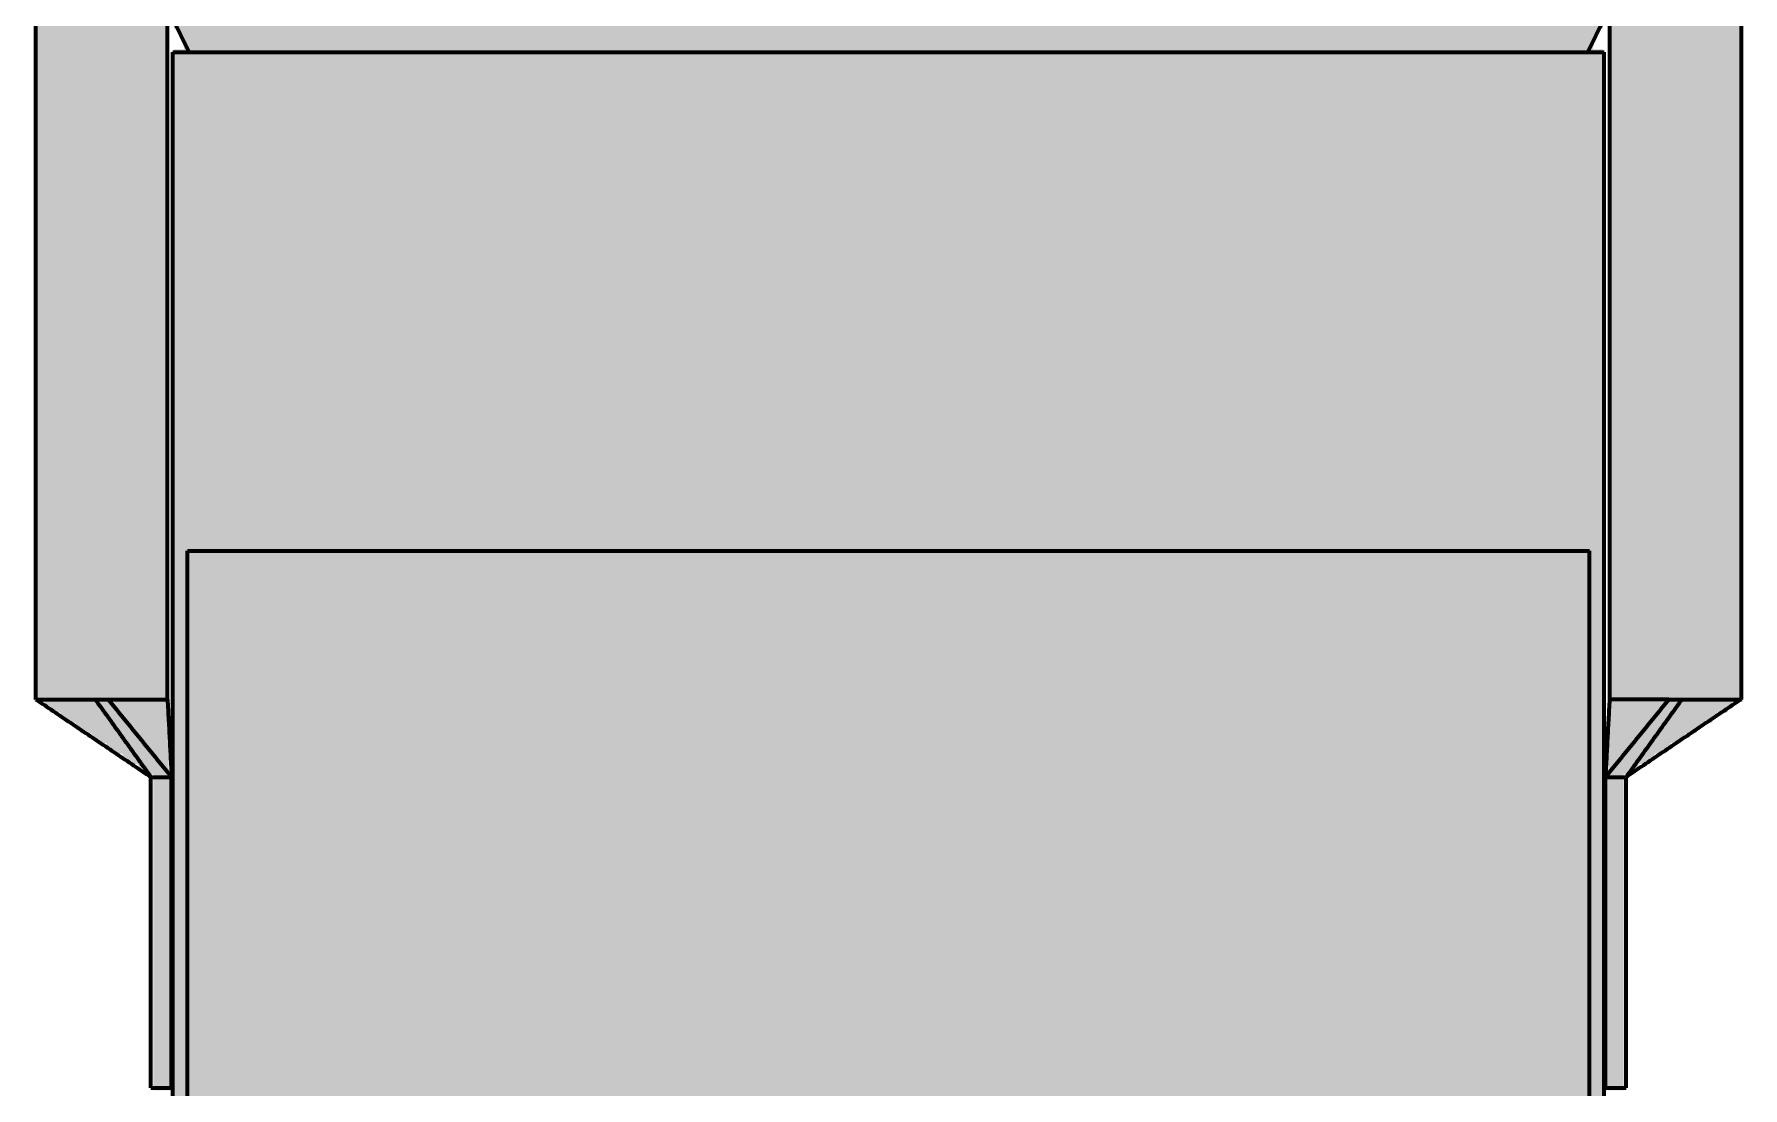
# Model space of a CAD drawing. Header units: millimetres. Extents: x 0 to 420, y 0 to 297.
# Drawn here: x 76.5 to 109.5, y 192.8 to 213.14 of the extents above; entities that cross this region are included whole.
import ezdxf

# ---------------------------------------------------------------- set-up
doc = ezdxf.new("R2010")
doc.units = ezdxf.units.MM
doc.layers.add('01-VISIBLE', color=7, linetype='CONTINUOUS', lineweight=70)
doc.layers.add('13-GRAFICA', color=30, linetype='CONTINUOUS', lineweight=18)

msp = doc.modelspace()

# ---------------------------------------------------------------- hatches: boundary and pattern name
at = {"layer": '13-GRAFICA', "true_color": 0xb21820}
h = msp.add_hatch(color=7, dxfattribs=at)
h.dxf.hatch_style = 1
h.paths.add_polyline_path([(76.5, 200.25), (76.5, 250.95), (76.6, 250.95), (76.6, 251.75), (76.7, 251.75), (76.8, 253.15), (76.9, 253.15), (76.9, 253.35), (77, 253.35), (77, 253.65), (77.1, 253.65), (77.1, 253.85), (77.2, 253.85), (77.2, 254.15), (77.3, 254.15), (77.3, 254.35), (77.4, 254.35), (77.4, 254.65), (77.5, 254.65), (77.5, 254.85), (77.6, 254.85), (77.6, 255.15), (77.7, 255.15), (77.8, 255.45), (78.1, 255.65), (78.1, 255.85), (78.2, 255.85), (78.3, 256.15), (78.6, 256.35), (78.6, 256.55), (78.9, 256.75), (78.9, 256.95), (79, 256.95), (79.5, 257.55), (79.7, 257.55), (80.2, 258.15), (80.4, 258.15), (80.8, 258.65), (81, 258.65), (81.1, 258.85), (81.3, 258.85), (81.3, 258.95), (81.5, 258.95), (81.5, 259.05), (81.7, 259.05), (81.7, 259.15), (82.3, 259.35), (82.4, 259.55), (82.6, 259.55), (82.6, 259.65), (82.8, 259.65), (82.8, 259.75), (83, 259.75), (83, 259.85), (83.7, 259.95), (83.7, 260.05), (84, 260.05), (84, 260.15), (84.3, 260.15), (84.3, 260.25), (84.6, 260.25), (84.6, 260.35), (85, 260.35), (85, 260.45), (85.3, 260.45), (85.3, 260.55), (86.3, 260.55), (86.3, 260.65), (87.3, 260.65), (87.3, 260.75), (98.7, 260.75), (98.7, 260.65), (100.7, 260.55), (100.7, 260.45), (101, 260.45), (101, 260.35), (101.4, 260.35), (101.4, 260.25), (101.7, 260.25), (101.7, 260.15), (102, 260.15), (102, 260.05), (102.3, 260.05), (102.3, 259.95), (103, 259.85), (103, 259.75), (103.6, 259.55), (103.7, 259.35), (103.9, 259.35), (103.9, 259.25), (104.1, 259.25), (104.1, 259.15), (104.3, 259.15), (104.3, 259.05), (104.9, 258.85), (105, 258.65), (105.2, 258.65), (105.6, 258.15), (105.8, 258.15), (106.3, 257.55), (106.5, 257.55), (106.5, 257.45), (107.1, 256.95), (107.1, 256.75), (107.4, 256.55), (107.4, 256.35), (107.7, 256.15), (107.7, 255.95), (107.9, 255.85), (107.9, 255.65), (108, 255.65), (108, 255.55), (108.2, 255.45), (108.2, 255.25), (108.4, 255.15), (108.4, 254.85), (108.5, 254.85), (108.5, 254.65), (108.6, 254.65), (108.6, 254.35), (108.7, 254.35), (108.8, 253.85), (108.9, 253.85), (108.9, 253.65), (109, 253.65), (109, 253.35), (109.1, 253.35), (109.1, 253.15), (109.2, 253.15), (109.2, 252.45), (109.3, 252.45), (109.3, 251.75), (109.4, 251.75), (109.4, 250.95), (109.5, 250.95), (109.5, 200.25), (109.3, 200.25), (109.2, 200.05), (109, 200.05), (108.9, 199.85), (108.7, 199.85), (108.6, 199.65), (108.4, 199.65), (108.3, 199.45), (108.1, 199.45), (108, 199.25), (107.8, 199.25), (107.7, 199.05), (107.5, 199.05), (107.4, 198.85), (107.2, 198.85), (107.2, 192.75), (106.8, 192.75), (106.8, 198.85), (106.9, 198.85), (106.9, 251.35), (106.8, 251.35), (106.7, 252.55), (106.6, 252.55), (106.6, 252.85), (106.5, 252.85), (106.5, 253.05), (106.4, 253.05), (106.4, 253.35), (106.3, 253.35), (106.3, 253.55), (106.2, 253.55), (106.1, 254.05), (105.8, 254.25), (105.8, 254.45), (105.7, 254.45), (105.6, 254.75), (105.3, 254.95), (105.3, 255.15), (105.2, 255.15), (104.5, 255.95), (104.3, 255.95), (103.8, 256.55), (103.6, 256.55), (103.6, 256.65), (103.2, 256.75), (103.1, 256.95), (102.9, 256.95), (102.9, 257.05), (102.7, 257.05), (102.7, 257.15), (102.5, 257.15), (102.5, 257.25), (102.3, 257.25), (102.3, 257.35), (102.1, 257.35), (102.1, 257.45), (101.9, 257.45), (101.9, 257.55), (101.6, 257.55), (101.6, 257.65), (101.2, 257.65), (101.2, 257.75), (100.9, 257.75), (100.9, 257.85), (100.6, 257.85), (100.6, 257.95), (100.2, 257.95), (100.2, 258.05), (98.3, 258.15), (98.3, 258.25), (87.7, 258.25), (87.7, 258.15), (85.8, 258.05), (85.8, 257.95), (85.4, 257.95), (85.4, 257.85), (85.1, 257.85), (85.1, 257.75), (84.8, 257.75), (84.8, 257.65), (84.1, 257.55), (84.1, 257.45), (83.9, 257.45), (83.9, 257.35), (83.7, 257.35), (83.7, 257.25), (83.5, 257.25), (83.5, 257.15), (82.9, 256.95), (82.8, 256.75), (82.2, 256.55), (81.7, 255.95), (81.5, 255.95), (81.5, 255.85), (80.7, 255.15), (80.7, 254.95), (80.4, 254.75), (80.4, 254.55), (80.2, 254.45), (80.2, 254.25), (79.9, 254.05), (79.8, 253.55), (79.7, 253.55), (79.7, 253.35), (79.6, 253.35), (79.6, 253.05), (79.5, 253.05), (79.5, 252.85), (79.4, 252.85), (79.3, 252.15), (79.2, 252.15), (79.2, 251.35), (79.1, 251.35), (79.1, 198.85), (79.2, 198.85), (79.2, 192.75), (78.8, 192.75), (78.8, 198.85), (78.6, 198.85), (78.5, 199.05), (78.3, 199.05), (78.2, 199.25), (78, 199.25), (77.9, 199.45), (77.7, 199.45), (77.6, 199.65), (77.4, 199.65), (77.3, 199.85), (77.1, 199.85), (77, 200.05), (76.8, 200.05), (76.7, 200.25)])
h = msp.add_hatch(color=7, dxfattribs=at)
h.dxf.hatch_style = 1
h.paths.add_polyline_path([(79.4, 212.85), (79.3, 213.25), (79.2, 213.25), (79.2, 213.65), (79.3, 213.65), (79.3, 213.85), (79.4, 213.85), (79.4, 214.15), (79.5, 214.15), (79.5, 214.35), (79.6, 214.35), (79.6, 214.55), (79.7, 214.55), (79.7, 214.85), (79.8, 214.85), (79.8, 215.05), (79.9, 215.05), (79.9, 215.35), (80, 215.35), (80.1, 215.75), (80.2, 215.75), (80.3, 216.05), (80.6, 216.25), (80.6, 216.45), (80.8, 216.55), (80.8, 216.75), (81.1, 216.95), (81.1, 217.15), (81.4, 217.35), (81.4, 217.55), (81.5, 217.55), (81.6, 217.75), (81.8, 217.75), (81.9, 217.95), (82.1, 217.95), (82.3, 218.25), (82.5, 218.25), (82.6, 218.45), (82.8, 218.45), (83, 218.75), (83.2, 218.75), (83.3, 218.95), (83.5, 218.95), (83.7, 219.25), (83.9, 219.25), (84, 219.45), (84.2, 219.45), (84.2, 219.55), (84.4, 219.55), (84.4, 219.65), (84.7, 219.65), (84.7, 219.75), (85, 219.75), (85, 219.85), (85.3, 219.85), (85.3, 219.95), (85.6, 219.95), (85.6, 220.05), (85.9, 220.05), (85.9, 220.15), (86.8, 220.35), (86.8, 220.45), (87, 220.45), (87, 220.55), (87.3, 220.55), (87.3, 220.65), (87.6, 220.65), (87.6, 220.75), (87.9, 220.75), (87.9, 220.85), (88.2, 220.85), (88.2, 220.95), (88.5, 220.95), (88.5, 221.05), (88.8, 221.05), (88.8, 221.15), (89.6, 221.15), (89.6, 221.25), (90.3, 221.25), (90.3, 221.35), (91, 221.35), (91, 221.45), (95, 221.45), (95, 221.35), (95.8, 221.35), (95.8, 221.25), (96.5, 221.25), (96.5, 221.15), (97.3, 221.15), (97.3, 221.05), (98.5, 220.85), (98.5, 220.75), (98.8, 220.75), (98.8, 220.65), (100, 220.45), (100, 220.35), (100.2, 220.35), (100.2, 220.25), (100.4, 220.25), (100.4, 220.15), (100.7, 220.15), (100.7, 220.05), (101.2, 219.95), (101.2, 219.85), (101.4, 219.85), (101.4, 219.75), (101.6, 219.75), (101.6, 219.65), (101.9, 219.65), (101.9, 219.55), (102.3, 219.45), (102.4, 219.25), (103, 219.05), (103.1, 218.85), (103.5, 218.75), (103.7, 218.45), (103.9, 218.45), (104.2, 218.05), (104.4, 218.05), (104.4, 217.95), (105.6, 216.85), (105.6, 216.65), (105.7, 216.65), (105.8, 216.35), (106, 216.25), (106.1, 215.85), (106.3, 215.75), (106.3, 215.45), (106.4, 215.45), (106.5, 214.95), (106.6, 214.95), (106.6, 214.65), (106.7, 214.65), (106.7, 214.05), (106.8, 214.05), (106.8, 213.25), (106.7, 213.25), (106.6, 212.85)])
h = msp.add_hatch(color=7, dxfattribs=at)
h.dxf.hatch_style = 1
h.paths.add_polyline_path([(79.2, 212.85), (79.5, 212.85), (79.5, 203.15), (79.5, 182.15), (79.5, 181.85), (79.2, 181.85)])
h = msp.add_hatch(color=7, dxfattribs=at)
h.dxf.hatch_style = 1
h.paths.add_polyline_path([(90.7, 212.85), (90.7, 203.15), (79.5, 203.15), (79.5, 212.85)])
h = msp.add_hatch(color=7, dxfattribs=at)
h.dxf.hatch_style = 1
h.paths.add_polyline_path([(95.3, 212.85), (95.3, 203.15), (90.7, 203.15), (90.7, 212.85)])
h = msp.add_hatch(color=7, dxfattribs=at)
h.dxf.hatch_style = 1
h.paths.add_polyline_path([(100, 212.85), (100, 203.15), (95.3, 203.15), (95.3, 212.85)])
h = msp.add_hatch(color=7, dxfattribs=at)
h.dxf.hatch_style = 1
h.paths.add_polyline_path([(104.4, 212.85), (104.4, 203.15), (100, 203.15), (100, 212.85)])
h = msp.add_hatch(color=7, dxfattribs=at)
h.dxf.hatch_style = 1
h.paths.add_polyline_path([(106.5, 212.85), (106.5, 203.15), (104.4, 203.15), (104.4, 212.85)])
h = msp.add_hatch(color=7, dxfattribs=at)
h.dxf.hatch_style = 1
h.paths.add_polyline_path([(106.8, 212.85), (106.8, 168.55), (106.5, 168.55), (106.5, 182.15), (106.5, 203.15), (106.5, 212.85)])
at = {"layer": '13-GRAFICA', "true_color": 0xffffff}
h = msp.add_hatch(color=7, dxfattribs=at)
h.dxf.hatch_style = 1
h.paths.add_polyline_path([(79.5, 182.15), (79.5, 203.15), (106.5, 203.15), (106.5, 182.15)])

# ---------------------------------------------------------------- linework, layer by layer
at = {"layer": '01-VISIBLE'}
for p, q in [((76.535, 200.3), (76.535, 241.212)), ((79.075, 200.3), (79.075, 241.212)), ((106.925, 241.212), (106.925, 200.3)), ((109.465, 241.212), (109.465, 200.3)), ((79.495, 212.8), (79.175, 213.44)), ((106.505, 212.8), (106.825, 213.44)), ((79.175, 181.829), (79.175, 212.8)), ((106.825, 168.52), (106.825, 212.8)), ((79.462, 182.129), (79.462, 203.171)), ((106.538, 182.129), (106.538, 203.171)), ((78.755, 198.8), (79.155, 198.8)), ((78.755, 192.8), (78.755, 198.8)), ((79.155, 192.8), (79.155, 198.8)), ((106.845, 198.8), (107.245, 198.8)), ((106.845, 192.8), (106.845, 198.8)), ((107.245, 192.8), (107.245, 198.8)), ((78.755, 192.8), (79.155, 192.8)), ((106.845, 192.8), (107.245, 192.8))]:
    msp.add_line(p, q, dxfattribs=at)
for points in [[(79.175, 212.8), (79.244, 212.8), (79.313, 212.8), (79.382, 212.8), (79.451, 212.8), (79.521, 212.8), (79.59, 212.8), (79.659, 212.8), (79.728, 212.8), (79.797, 212.8), (79.866, 212.8), (79.935, 212.8), (80.004, 212.8), (80.074, 212.8), (80.143, 212.8), (80.212, 212.8), (80.281, 212.8), (80.35, 212.8), (80.419, 212.8), (80.488, 212.8), (80.558, 212.8), (80.627, 212.8), (80.696, 212.8), (80.765, 212.8), (80.834, 212.8), (80.903, 212.8), (80.972, 212.8), (81.041, 212.8), (81.111, 212.8), (81.18, 212.8), (81.249, 212.8), (81.318, 212.8), (81.387, 212.8), (81.456, 212.8), (81.525, 212.8), (81.594, 212.8), (81.663, 212.8), (81.733, 212.8), (81.802, 212.8), (81.871, 212.8), (81.94, 212.8), (82.009, 212.8), (82.078, 212.8), (82.147, 212.8), (82.216, 212.8), (82.286, 212.8), (82.355, 212.8), (82.424, 212.8), (82.493, 212.8), (82.562, 212.8), (82.631, 212.8), (82.7, 212.8), (82.769, 212.8), (82.839, 212.8), (82.908, 212.8), (82.977, 212.8), (83.046, 212.8), (83.115, 212.8), (83.184, 212.8), (83.253, 212.8), (83.323, 212.8), (83.392, 212.8), (83.461, 212.8), (83.53, 212.8), (83.599, 212.8), (83.668, 212.8), (83.737, 212.8), (83.806, 212.8), (83.876, 212.8), (83.945, 212.8), (84.014, 212.8), (84.083, 212.8), (84.152, 212.8), (84.221, 212.8), (84.29, 212.8), (84.359, 212.8), (84.428, 212.8), (84.498, 212.8), (84.567, 212.8), (84.636, 212.8), (84.705, 212.8), (84.774, 212.8), (84.843, 212.8), (84.912, 212.8), (84.981, 212.8), (85.051, 212.8), (85.12, 212.8), (85.189, 212.8), (85.258, 212.8), (85.327, 212.8), (85.396, 212.8), (85.465, 212.8), (85.535, 212.8), (85.604, 212.8), (85.673, 212.8), (85.742, 212.8), (85.811, 212.8), (85.88, 212.8), (85.949, 212.8), (86.018, 212.8), (86.087, 212.8), (86.157, 212.8), (86.226, 212.8), (86.295, 212.8), (86.364, 212.8), (86.433, 212.8), (86.502, 212.8), (86.571, 212.8), (86.641, 212.8), (86.71, 212.8), (86.779, 212.8), (86.848, 212.8), (86.917, 212.8), (86.986, 212.8), (87.055, 212.8), (87.124, 212.8), (87.194, 212.8), (87.263, 212.8), (87.332, 212.8), (87.401, 212.8), (87.47, 212.8), (87.539, 212.8), (87.608, 212.8), (87.677, 212.8), (87.746, 212.8), (87.816, 212.8), (87.885, 212.8), (87.954, 212.8), (88.023, 212.8), (88.092, 212.8), (88.161, 212.8), (88.23, 212.8), (88.3, 212.8), (88.369, 212.8), (88.438, 212.8), (88.507, 212.8), (88.576, 212.8), (88.645, 212.8), (88.714, 212.8), (88.783, 212.8), (88.852, 212.8), (88.922, 212.8), (88.991, 212.8), (89.06, 212.8), (89.129, 212.8), (89.198, 212.8), (89.267, 212.8), (89.336, 212.8), (89.406, 212.8), (89.475, 212.8), (89.544, 212.8), (89.613, 212.8), (89.682, 212.8), (89.751, 212.8), (89.82, 212.8), (89.889, 212.8), (89.959, 212.8), (90.028, 212.8), (90.097, 212.8), (90.166, 212.8), (90.235, 212.8), (90.304, 212.8), (90.373, 212.8), (90.442, 212.8), (90.511, 212.8), (90.581, 212.8), (90.65, 212.8), (90.719, 212.8), (90.788, 212.8), (90.857, 212.8), (90.926, 212.8), (90.995, 212.8), (91.064, 212.8), (91.134, 212.8), (91.203, 212.8), (91.272, 212.8), (91.341, 212.8), (91.41, 212.8), (91.479, 212.8), (91.548, 212.8), (91.617, 212.8), (91.687, 212.8), (91.756, 212.8), (91.825, 212.8), (91.894, 212.8), (91.963, 212.8), (92.032, 212.8), (92.101, 212.8), (92.171, 212.8), (92.24, 212.8), (92.309, 212.8), (92.378, 212.8), (92.447, 212.8), (92.516, 212.8), (92.585, 212.8), (92.654, 212.8), (92.724, 212.8), (92.793, 212.8), (92.862, 212.8), (92.931, 212.8), (93, 212.8), (93.069, 212.8), (93.138, 212.8), (93.207, 212.8), (93.276, 212.8), (93.346, 212.8), (93.415, 212.8), (93.484, 212.8), (93.553, 212.8), (93.622, 212.8), (93.691, 212.8), (93.76, 212.8), (93.829, 212.8), (93.899, 212.8), (93.968, 212.8), (94.037, 212.8), (94.106, 212.8), (94.175, 212.8), (94.244, 212.8), (94.313, 212.8), (94.382, 212.8), (94.452, 212.8), (94.521, 212.8), (94.59, 212.8), (94.659, 212.8), (94.728, 212.8), (94.797, 212.8), (94.866, 212.8), (94.935, 212.8), (95.005, 212.8), (95.074, 212.8), (95.143, 212.8), (95.212, 212.8), (95.281, 212.8), (95.35, 212.8), (95.419, 212.8), (95.489, 212.8), (95.558, 212.8), (95.627, 212.8), (95.696, 212.8), (95.765, 212.8), (95.834, 212.8), (95.903, 212.8), (95.972, 212.8), (96.041, 212.8), (96.111, 212.8), (96.18, 212.8), (96.249, 212.8), (96.318, 212.8), (96.387, 212.8), (96.456, 212.8), (96.525, 212.8), (96.594, 212.8), (96.664, 212.8), (96.733, 212.8), (96.802, 212.8), (96.871, 212.8), (96.94, 212.8), (97.009, 212.8), (97.078, 212.8), (97.147, 212.8), (97.217, 212.8), (97.286, 212.8), (97.355, 212.8), (97.424, 212.8), (97.493, 212.8), (97.562, 212.8), (97.631, 212.8), (97.7, 212.8), (97.77, 212.8), (97.839, 212.8), (97.908, 212.8), (97.977, 212.8), (98.046, 212.8), (98.115, 212.8), (98.184, 212.8), (98.254, 212.8), (98.323, 212.8), (98.392, 212.8), (98.461, 212.8), (98.53, 212.8), (98.599, 212.8), (98.668, 212.8), (98.737, 212.8), (98.806, 212.8), (98.876, 212.8), (98.945, 212.8), (99.014, 212.8), (99.083, 212.8), (99.152, 212.8), (99.221, 212.8), (99.29, 212.8), (99.359, 212.8), (99.429, 212.8), (99.498, 212.8), (99.567, 212.8), (99.636, 212.8), (99.705, 212.8), (99.774, 212.8), (99.843, 212.8), (99.912, 212.8), (99.982, 212.8), (100.051, 212.8), (100.12, 212.8), (100.189, 212.8), (100.258, 212.8), (100.327, 212.8), (100.396, 212.8), (100.465, 212.8), (100.535, 212.8), (100.604, 212.8), (100.673, 212.8), (100.742, 212.8), (100.811, 212.8), (100.88, 212.8), (100.949, 212.8), (101.019, 212.8), (101.088, 212.8), (101.157, 212.8), (101.226, 212.8), (101.295, 212.8), (101.364, 212.8), (101.433, 212.8), (101.502, 212.8), (101.571, 212.8), (101.641, 212.8), (101.71, 212.8), (101.779, 212.8), (101.848, 212.8), (101.917, 212.8), (101.986, 212.8), (102.055, 212.8), (102.124, 212.8), (102.194, 212.8), (102.263, 212.8), (102.332, 212.8), (102.401, 212.8), (102.47, 212.8), (102.539, 212.8), (102.608, 212.8), (102.677, 212.8), (102.747, 212.8), (102.816, 212.8), (102.885, 212.8), (102.954, 212.8), (103.023, 212.8), (103.092, 212.8), (103.161, 212.8), (103.23, 212.8), (103.3, 212.8), (103.369, 212.8), (103.438, 212.8), (103.507, 212.8), (103.576, 212.8), (103.645, 212.8), (103.714, 212.8), (103.783, 212.8), (103.853, 212.8), (103.922, 212.8), (103.991, 212.8), (104.06, 212.8), (104.129, 212.8), (104.198, 212.8), (104.267, 212.8), (104.337, 212.8), (104.406, 212.8), (104.475, 212.8), (104.544, 212.8), (104.613, 212.8), (104.682, 212.8), (104.751, 212.8), (104.82, 212.8), (104.889, 212.8), (104.959, 212.8), (105.028, 212.8), (105.097, 212.8), (105.166, 212.8), (105.235, 212.8), (105.304, 212.8), (105.373, 212.8), (105.442, 212.8), (105.512, 212.8), (105.581, 212.8), (105.65, 212.8), (105.719, 212.8), (105.788, 212.8), (105.857, 212.8), (105.926, 212.8), (105.995, 212.8), (106.065, 212.8), (106.134, 212.8), (106.203, 212.8), (106.272, 212.8), (106.341, 212.8), (106.41, 212.8), (106.479, 212.8), (106.548, 212.8), (106.618, 212.8), (106.687, 212.8), (106.756, 212.8), (106.825, 212.8)], [(79.462, 203.171), (79.53, 203.171), (79.598, 203.171), (79.666, 203.171), (79.733, 203.171), (79.801, 203.171), (79.869, 203.171), (79.936, 203.171), (80.004, 203.171), (80.072, 203.171), (80.139, 203.171), (80.207, 203.171), (80.275, 203.171), (80.342, 203.171), (80.41, 203.171), (80.478, 203.171), (80.545, 203.171), (80.613, 203.171), (80.681, 203.171), (80.749, 203.171), (80.816, 203.171), (80.884, 203.171), (80.952, 203.171), (81.019, 203.171), (81.087, 203.171), (81.155, 203.171), (81.222, 203.171), (81.29, 203.171), (81.358, 203.171), (81.425, 203.171), (81.493, 203.171), (81.561, 203.171), (81.628, 203.171), (81.696, 203.171), (81.764, 203.171), (81.832, 203.171), (81.899, 203.171), (81.967, 203.171), (82.035, 203.171), (82.102, 203.171), (82.17, 203.171), (82.238, 203.171), (82.305, 203.171), (82.373, 203.171), (82.441, 203.171), (82.508, 203.171), (82.576, 203.171), (82.644, 203.171), (82.711, 203.171), (82.779, 203.171), (82.847, 203.171), (82.915, 203.171), (82.982, 203.171), (83.05, 203.171), (83.118, 203.171), (83.185, 203.171), (83.253, 203.171), (83.321, 203.171), (83.388, 203.171), (83.456, 203.171), (83.524, 203.171), (83.591, 203.171), (83.659, 203.171), (83.727, 203.171), (83.794, 203.171), (83.862, 203.171), (83.93, 203.171), (83.998, 203.171), (84.065, 203.171), (84.133, 203.171), (84.201, 203.171), (84.268, 203.171), (84.336, 203.171), (84.404, 203.171), (84.471, 203.171), (84.539, 203.171), (84.607, 203.171), (84.674, 203.171), (84.742, 203.171), (84.81, 203.171), (84.877, 203.171), (84.945, 203.171), (85.013, 203.171), (85.081, 203.171), (85.148, 203.171), (85.216, 203.171), (85.284, 203.171), (85.351, 203.171), (85.419, 203.171), (85.487, 203.171), (85.554, 203.171), (85.622, 203.171), (85.69, 203.171), (85.757, 203.171), (85.825, 203.171), (85.893, 203.171), (85.96, 203.171), (86.028, 203.171), (86.096, 203.171), (86.164, 203.171), (86.231, 203.171), (86.299, 203.171), (86.367, 203.171), (86.434, 203.171), (86.502, 203.171), (86.57, 203.171), (86.637, 203.171), (86.705, 203.171), (86.773, 203.171), (86.84, 203.171), (86.908, 203.171), (86.976, 203.171), (87.043, 203.171), (87.111, 203.171), (87.179, 203.171), (87.247, 203.171), (87.314, 203.171), (87.382, 203.171), (87.45, 203.171), (87.517, 203.171), (87.585, 203.171), (87.653, 203.171), (87.72, 203.171), (87.788, 203.171), (87.856, 203.171), (87.923, 203.171), (87.991, 203.171), (88.059, 203.171), (88.126, 203.171), (88.194, 203.171), (88.262, 203.171), (88.33, 203.171), (88.397, 203.171), (88.465, 203.171), (88.533, 203.171), (88.6, 203.171), (88.668, 203.171), (88.736, 203.171), (88.803, 203.171), (88.871, 203.171), (88.939, 203.171), (89.006, 203.171), (89.074, 203.171), (89.142, 203.171), (89.209, 203.171), (89.277, 203.171), (89.345, 203.171), (89.413, 203.171), (89.48, 203.171), (89.548, 203.171), (89.616, 203.171), (89.683, 203.171), (89.751, 203.171), (89.819, 203.171), (89.886, 203.171), (89.954, 203.171), (90.022, 203.171), (90.089, 203.171), (90.157, 203.171), (90.225, 203.171), (90.292, 203.171), (90.36, 203.171), (90.428, 203.171), (90.496, 203.171), (90.563, 203.171), (90.631, 203.171), (90.699, 203.171), (90.766, 203.171), (90.834, 203.171), (90.902, 203.171), (90.969, 203.171), (91.037, 203.171), (91.105, 203.171), (91.172, 203.171), (91.24, 203.171), (91.308, 203.171), (91.375, 203.171), (91.443, 203.171), (91.511, 203.171), (91.579, 203.171), (91.646, 203.171), (91.714, 203.171), (91.782, 203.171), (91.849, 203.171), (91.917, 203.171), (91.985, 203.171), (92.052, 203.171), (92.12, 203.171), (92.188, 203.171), (92.255, 203.171), (92.323, 203.171), (92.391, 203.171), (92.458, 203.171), (92.526, 203.171), (92.594, 203.171), (92.662, 203.171), (92.729, 203.171), (92.797, 203.171), (92.865, 203.171), (92.932, 203.171), (93, 203.171), (93.068, 203.171), (93.135, 203.171), (93.203, 203.171), (93.271, 203.171), (93.338, 203.171), (93.406, 203.171), (93.474, 203.171), (93.542, 203.171), (93.609, 203.171), (93.677, 203.171), (93.745, 203.171), (93.812, 203.171), (93.88, 203.171), (93.948, 203.171), (94.015, 203.171), (94.083, 203.171), (94.151, 203.171), (94.218, 203.171), (94.286, 203.171), (94.354, 203.171), (94.421, 203.171), (94.489, 203.171), (94.557, 203.171), (94.625, 203.171), (94.692, 203.171), (94.76, 203.171), (94.828, 203.171), (94.895, 203.171), (94.963, 203.171), (95.031, 203.171), (95.098, 203.171), (95.166, 203.171), (95.234, 203.171), (95.301, 203.171), (95.369, 203.171), (95.437, 203.171), (95.504, 203.171), (95.572, 203.171), (95.64, 203.171), (95.708, 203.171), (95.775, 203.171), (95.843, 203.171), (95.911, 203.171), (95.978, 203.171), (96.046, 203.171), (96.114, 203.171), (96.181, 203.171), (96.249, 203.171), (96.317, 203.171), (96.384, 203.171), (96.452, 203.171), (96.52, 203.171), (96.587, 203.171), (96.655, 203.171), (96.723, 203.171), (96.791, 203.171), (96.858, 203.171), (96.926, 203.171), (96.994, 203.171), (97.061, 203.171), (97.129, 203.171), (97.197, 203.171), (97.264, 203.171), (97.332, 203.171), (97.4, 203.171), (97.467, 203.171), (97.535, 203.171), (97.603, 203.171), (97.67, 203.171), (97.738, 203.171), (97.806, 203.171), (97.874, 203.171), (97.941, 203.171), (98.009, 203.171), (98.077, 203.171), (98.144, 203.171), (98.212, 203.171), (98.28, 203.171), (98.347, 203.171), (98.415, 203.171), (98.483, 203.171), (98.55, 203.171), (98.618, 203.171), (98.686, 203.171), (98.753, 203.171), (98.821, 203.171), (98.889, 203.171), (98.957, 203.171), (99.024, 203.171), (99.092, 203.171), (99.16, 203.171), (99.227, 203.171), (99.295, 203.171), (99.363, 203.171), (99.43, 203.171), (99.498, 203.171), (99.566, 203.171), (99.633, 203.171), (99.701, 203.171), (99.769, 203.171), (99.836, 203.171), (99.904, 203.171), (99.972, 203.171), (100.04, 203.171), (100.107, 203.171), (100.175, 203.171), (100.243, 203.171), (100.31, 203.171), (100.378, 203.171), (100.446, 203.171), (100.513, 203.171), (100.581, 203.171), (100.649, 203.171), (100.716, 203.171), (100.784, 203.171), (100.852, 203.171), (100.919, 203.171), (100.987, 203.171), (101.055, 203.171), (101.123, 203.171), (101.19, 203.171), (101.258, 203.171), (101.326, 203.171), (101.393, 203.171), (101.461, 203.171), (101.529, 203.171), (101.596, 203.171), (101.664, 203.171), (101.732, 203.171), (101.799, 203.171), (101.867, 203.171), (101.935, 203.171), (102.002, 203.171), (102.07, 203.171), (102.138, 203.171), (102.206, 203.171), (102.273, 203.171), (102.341, 203.171), (102.409, 203.171), (102.476, 203.171), (102.544, 203.171), (102.612, 203.171), (102.679, 203.171), (102.747, 203.171), (102.815, 203.171), (102.882, 203.171), (102.95, 203.171), (103.018, 203.171), (103.085, 203.171), (103.153, 203.171), (103.221, 203.171), (103.289, 203.171), (103.356, 203.171), (103.424, 203.171), (103.492, 203.171), (103.559, 203.171), (103.627, 203.171), (103.695, 203.171), (103.762, 203.171), (103.83, 203.171), (103.898, 203.171), (103.965, 203.171), (104.033, 203.171), (104.101, 203.171), (104.168, 203.171), (104.236, 203.171), (104.304, 203.171), (104.372, 203.171), (104.439, 203.171), (104.507, 203.171), (104.575, 203.171), (104.642, 203.171), (104.71, 203.171), (104.778, 203.171), (104.845, 203.171), (104.913, 203.171), (104.981, 203.171), (105.048, 203.171), (105.116, 203.171), (105.184, 203.171), (105.251, 203.171), (105.319, 203.171), (105.387, 203.171), (105.455, 203.171), (105.522, 203.171), (105.59, 203.171), (105.658, 203.171), (105.725, 203.171), (105.793, 203.171), (105.861, 203.171), (105.928, 203.171), (105.996, 203.171), (106.064, 203.171), (106.131, 203.171), (106.199, 203.171), (106.267, 203.171), (106.334, 203.171), (106.402, 203.171), (106.47, 203.171), (106.538, 203.171)], [(76.535, 200.3), (76.587, 200.3), (76.639, 200.3), (76.691, 200.3), (76.743, 200.3), (76.795, 200.3), (76.847, 200.3), (76.899, 200.3), (76.951, 200.3), (77.003, 200.3), (77.055, 200.3), (77.107, 200.3), (77.159, 200.3), (77.211, 200.3), (77.263, 200.3), (77.315, 200.3), (77.367, 200.3), (77.419, 200.3), (77.471, 200.3), (77.523, 200.3), (77.575, 200.3), (77.627, 200.3), (77.679, 200.3)], [(76.535, 200.3), (76.577, 200.272), (76.619, 200.243), (76.661, 200.215), (76.703, 200.187), (76.744, 200.158), (76.786, 200.13), (76.828, 200.102), (76.87, 200.074), (76.912, 200.045), (76.954, 200.017), (76.996, 199.989), (77.038, 199.96), (77.08, 199.932), (77.121, 199.904), (77.163, 199.875), (77.205, 199.847), (77.247, 199.819), (77.289, 199.791), (77.331, 199.762), (77.373, 199.734), (77.415, 199.706), (77.457, 199.677), (77.498, 199.649), (77.54, 199.621), (77.582, 199.592), (77.624, 199.564), (77.666, 199.536), (77.708, 199.508), (77.75, 199.479), (77.792, 199.451), (77.833, 199.423), (77.875, 199.394), (77.917, 199.366), (77.959, 199.338), (78.001, 199.309), (78.043, 199.281), (78.085, 199.253), (78.127, 199.225), (78.169, 199.196), (78.21, 199.168), (78.252, 199.14), (78.294, 199.111), (78.336, 199.083), (78.378, 199.055), (78.42, 199.026), (78.462, 198.998), (78.504, 198.97), (78.546, 198.942), (78.587, 198.913), (78.629, 198.885), (78.671, 198.857), (78.713, 198.828), (78.755, 198.8)], [(77.679, 200.3), (77.721, 200.3), (77.763, 200.3), (77.805, 200.3), (77.847, 200.3), (77.889, 200.3), (77.931, 200.3)], [(77.679, 200.3), (77.709, 200.258), (77.738, 200.217), (77.768, 200.175), (77.798, 200.133), (77.828, 200.092), (77.858, 200.05), (77.888, 200.008), (77.918, 199.967), (77.948, 199.925), (77.978, 199.883), (78.008, 199.842), (78.037, 199.8), (78.067, 199.758), (78.097, 199.717), (78.127, 199.675), (78.157, 199.633), (78.187, 199.592), (78.217, 199.55), (78.247, 199.508), (78.277, 199.467), (78.307, 199.425), (78.336, 199.383), (78.366, 199.342), (78.396, 199.3), (78.426, 199.258), (78.456, 199.217), (78.486, 199.175), (78.516, 199.133), (78.546, 199.092), (78.576, 199.05), (78.606, 199.008), (78.635, 198.967), (78.665, 198.925), (78.695, 198.883), (78.725, 198.842), (78.755, 198.8)], [(77.931, 200.3), (77.983, 200.3), (78.035, 200.3), (78.087, 200.3), (78.139, 200.3), (78.191, 200.3), (78.243, 200.3), (78.295, 200.3), (78.347, 200.3), (78.399, 200.3), (78.451, 200.3), (78.503, 200.3), (78.555, 200.3), (78.607, 200.3), (78.659, 200.3), (78.711, 200.3), (78.763, 200.3), (78.815, 200.3), (78.867, 200.3), (78.919, 200.3), (78.971, 200.3), (79.023, 200.3), (79.075, 200.3)], [(77.931, 200.3), (77.964, 200.261), (77.996, 200.221), (78.028, 200.182), (78.06, 200.142), (78.092, 200.103), (78.125, 200.063), (78.157, 200.024), (78.189, 199.984), (78.221, 199.945), (78.253, 199.905), (78.286, 199.866), (78.318, 199.826), (78.35, 199.787), (78.382, 199.747), (78.414, 199.708), (78.447, 199.668), (78.479, 199.629), (78.511, 199.589), (78.543, 199.55), (78.575, 199.511), (78.608, 199.471), (78.64, 199.432), (78.672, 199.392), (78.704, 199.353), (78.736, 199.313), (78.769, 199.274), (78.801, 199.234), (78.833, 199.195), (78.865, 199.155), (78.897, 199.116), (78.93, 199.076), (78.962, 199.037), (78.994, 198.997), (79.026, 198.958), (79.058, 198.918), (79.091, 198.879), (79.123, 198.839), (79.155, 198.8)], [(79.075, 200.3), (79.078, 200.25), (79.08, 200.2), (79.083, 200.15), (79.086, 200.1), (79.088, 200.05), (79.091, 200), (79.094, 199.95), (79.096, 199.9), (79.099, 199.85), (79.102, 199.8), (79.104, 199.75), (79.107, 199.7), (79.11, 199.65), (79.112, 199.6), (79.115, 199.55), (79.118, 199.5), (79.12, 199.45), (79.123, 199.4), (79.126, 199.35), (79.128, 199.3), (79.131, 199.25), (79.134, 199.2), (79.136, 199.15), (79.139, 199.1), (79.142, 199.05), (79.144, 199), (79.147, 198.95), (79.15, 198.9), (79.152, 198.85), (79.155, 198.8)], [(108.069, 200.3), (108.036, 200.261), (108.004, 200.221), (107.972, 200.182), (107.94, 200.142), (107.908, 200.103), (107.875, 200.063), (107.843, 200.024), (107.811, 199.984), (107.779, 199.945), (107.747, 199.905), (107.714, 199.866), (107.682, 199.826), (107.65, 199.787), (107.618, 199.747), (107.586, 199.708), (107.553, 199.668), (107.521, 199.629), (107.489, 199.589), (107.457, 199.55), (107.425, 199.511), (107.392, 199.471), (107.36, 199.432), (107.328, 199.392), (107.296, 199.353), (107.264, 199.313), (107.231, 199.274), (107.199, 199.234), (107.167, 199.195), (107.135, 199.155), (107.103, 199.116), (107.07, 199.076), (107.038, 199.037), (107.006, 198.997), (106.974, 198.958), (106.942, 198.918), (106.909, 198.879), (106.877, 198.839), (106.845, 198.8)], [(106.925, 200.3), (106.922, 200.25), (106.92, 200.2), (106.917, 200.15), (106.914, 200.1), (106.912, 200.05), (106.909, 200), (106.906, 199.95), (106.904, 199.9), (106.901, 199.85), (106.898, 199.8), (106.896, 199.75), (106.893, 199.7), (106.89, 199.65), (106.888, 199.6), (106.885, 199.55), (106.882, 199.5), (106.88, 199.45), (106.877, 199.4), (106.874, 199.35), (106.872, 199.3), (106.869, 199.25), (106.866, 199.2), (106.864, 199.15), (106.861, 199.1), (106.858, 199.05), (106.856, 199), (106.853, 198.95), (106.85, 198.9), (106.848, 198.85), (106.845, 198.8)], [(108.069, 200.3), (108.017, 200.3), (107.965, 200.3), (107.913, 200.3), (107.861, 200.3), (107.809, 200.3), (107.757, 200.3), (107.705, 200.3), (107.653, 200.3), (107.601, 200.3), (107.549, 200.3), (107.497, 200.3), (107.445, 200.3), (107.393, 200.3), (107.341, 200.3), (107.289, 200.3), (107.237, 200.3), (107.185, 200.3), (107.133, 200.3), (107.081, 200.3), (107.029, 200.3), (106.977, 200.3), (106.925, 200.3)], [(109.465, 200.3), (109.423, 200.272), (109.381, 200.243), (109.339, 200.215), (109.297, 200.187), (109.256, 200.158), (109.214, 200.13), (109.172, 200.102), (109.13, 200.074), (109.088, 200.045), (109.046, 200.017), (109.004, 199.989), (108.962, 199.96), (108.92, 199.932), (108.879, 199.904), (108.837, 199.875), (108.795, 199.847), (108.753, 199.819), (108.711, 199.791), (108.669, 199.762), (108.627, 199.734), (108.585, 199.706), (108.543, 199.677), (108.502, 199.649), (108.46, 199.621), (108.418, 199.592), (108.376, 199.564), (108.334, 199.536), (108.292, 199.508), (108.25, 199.479), (108.208, 199.451), (108.167, 199.423), (108.125, 199.394), (108.083, 199.366), (108.041, 199.338), (107.999, 199.309), (107.957, 199.281), (107.915, 199.253), (107.873, 199.225), (107.831, 199.196), (107.79, 199.168), (107.748, 199.14), (107.706, 199.111), (107.664, 199.083), (107.622, 199.055), (107.58, 199.026), (107.538, 198.998), (107.496, 198.97), (107.454, 198.942), (107.413, 198.913), (107.371, 198.885), (107.329, 198.857), (107.287, 198.828), (107.245, 198.8)], [(108.321, 200.3), (108.291, 200.258), (108.262, 200.217), (108.232, 200.175), (108.202, 200.133), (108.172, 200.092), (108.142, 200.05), (108.112, 200.008), (108.082, 199.967), (108.052, 199.925), (108.022, 199.883), (107.992, 199.842), (107.963, 199.8), (107.933, 199.758), (107.903, 199.717), (107.873, 199.675), (107.843, 199.633), (107.813, 199.592), (107.783, 199.55), (107.753, 199.508), (107.723, 199.467), (107.693, 199.425), (107.664, 199.383), (107.634, 199.342), (107.604, 199.3), (107.574, 199.258), (107.544, 199.217), (107.514, 199.175), (107.484, 199.133), (107.454, 199.092), (107.424, 199.05), (107.394, 199.008), (107.365, 198.967), (107.335, 198.925), (107.305, 198.883), (107.275, 198.842), (107.245, 198.8)], [(108.069, 200.3), (108.111, 200.3), (108.153, 200.3), (108.195, 200.3), (108.237, 200.3), (108.279, 200.3), (108.321, 200.3)], [(108.321, 200.3), (108.373, 200.3), (108.425, 200.3), (108.477, 200.3), (108.529, 200.3), (108.581, 200.3), (108.633, 200.3), (108.685, 200.3), (108.737, 200.3), (108.789, 200.3), (108.841, 200.3), (108.893, 200.3), (108.945, 200.3), (108.997, 200.3), (109.049, 200.3), (109.101, 200.3), (109.153, 200.3), (109.205, 200.3), (109.257, 200.3), (109.309, 200.3), (109.361, 200.3), (109.413, 200.3), (109.465, 200.3)]]:
    msp.add_lwpolyline(points, dxfattribs=at)
msp.add_arc((104.55, 188.154), 25.817, 169.3874, 169.6312, dxfattribs=at)

doc.saveas('drawing.dxf')
